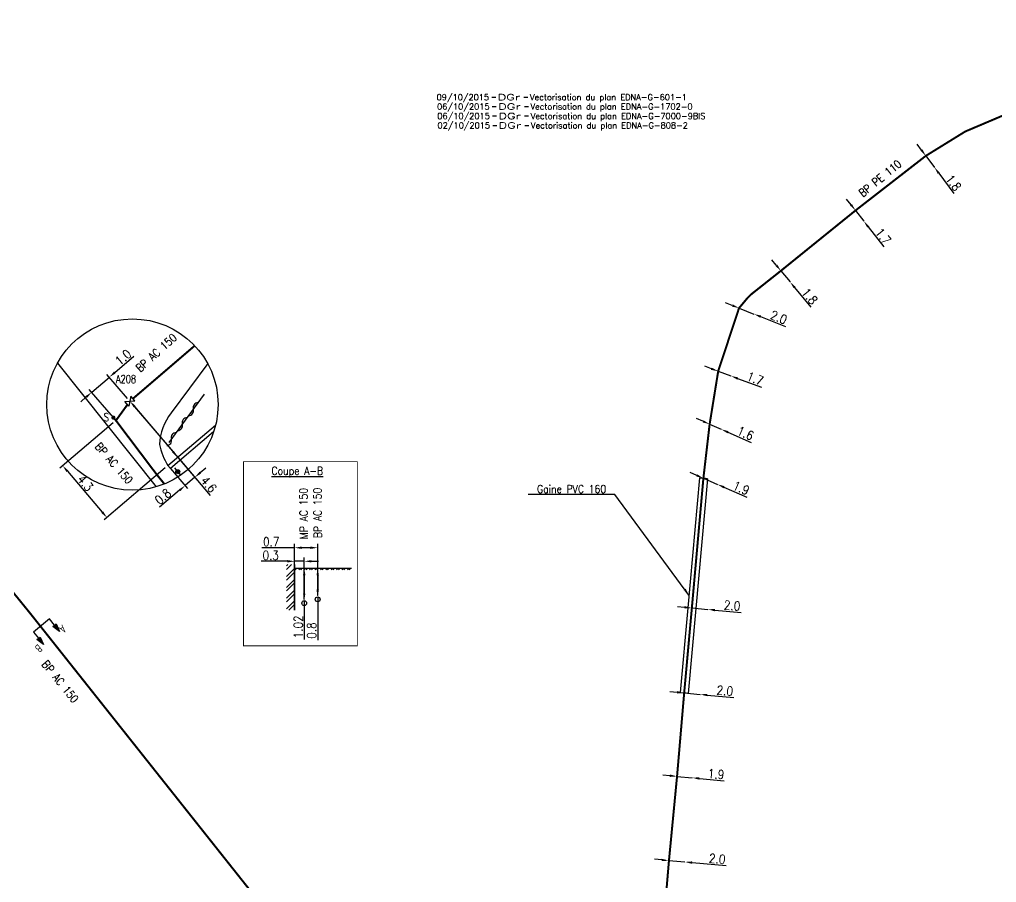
# Model space of a CAD drawing. Header units: millimetres. Extents: x 183997 to 185000, y 127999 to 129007.
# Drawn here: x 184388.7 to 184510.8, y 128668.8 to 128776.6 of the extents above; entities that cross this region are included whole.
import ezdxf
from ezdxf.enums import TextEntityAlignment as Align

# ---------------------------------------------------------------- set-up
doc = ezdxf.new("R2010")
doc.units = ezdxf.units.MM
doc.header["$PDMODE"] = 34
doc.linetypes.add('L_25_AP', pattern=[2000, 1000, 1000])
doc.linetypes.add('L_25_PE', pattern=[2000, 1000, 1000])
doc.layers.get('0').update_dxf_attribs({"linetype": 'CONTINUOUS'})
doc.layers.get('DEFPOINTS').update_dxf_attribs({"linetype": 'CONTINUOUS'})
for name, color, linetype in [('L_150', 1, 'CONTINUOUS'), ('L_400', 7, 'CONTINUOUS'), ('L_900', 7, 'CONTINUOUS')]:
    doc.layers.add(name, color=color, linetype=linetype)
doc.layers.add('L_910', color=7, linetype='CONTINUOUS', plot=False)
doc.styles.add('G_ROMANS', font='ROMANS.SHX', dxfattribs={"width": 0.75})
doc.styles.add('indication', font='isocp.shx', dxfattribs={"width": 0.85})
doc.styles.get("Standard").update_dxf_attribs({"font": 'romans.shx', "width": 0.85})
doc.dimstyles.get("Standard").update_dxf_attribs({"dimtxt": 1.5, "dimasz": 1.2, "dimexe": 0.625, "dimexo": 0.625, "dimgap": 0.25, "dimtad": 1, "dimdec": 1, "dimzin": 0, "dimdsep": 46, "dimtxsty": 'Standard', "dimcen": -0.5, "dimadec": 0, "dimazin": 0, "dimtfac": 1, "dimtdec": 1, "dimtmove": 0, "dimatfit": 3, "dimfxl": 0, "dimtolj": 1, "dimtzin": 0, "dimarcsym": 0})

# ---------------------------------------------------------------- blocks, each defined once
blk = doc.blocks.new('GIS_MODF')
at = {"color": 0, "linetype": 'Continuous', "flags": 128}
for points in [[(-2.26, -0.01), (-1.76, -0.01)], [(1.76, -0.01), (2.26, -0.01)]]:
    blk.add_lwpolyline(points, dxfattribs=at)
at = {"color": 0, "linetype": 'Continuous'}
blk.add_attdef('DATE', text='', height=0.75, dxfattribs=at).set_placement((-2.58, -0.39), align=Align.RIGHT)
at = {"color": 0, "linetype": 'Continuous', "width": 3.590909}
blk.add_attdef('USER', text='', height=0.75, dxfattribs=at).set_placement((-1.52, -0.39), (1.31, -0.39), align=Align.FIT)
at = {"color": 0, "linetype": 'Continuous'}
blk.add_attdef('DESC', (2.53, -0.39), '', height=0.75, dxfattribs=at)
blk = doc.blocks.new('L_300_09')
at = {"color": 0, "linetype": 'Continuous', "flags": 128}
blk.add_lwpolyline([(0.5, -0.38), (-0.5, 0.38), (-0.5, -0.38), (0.5, 0.38), (0.5, -0.38)], dxfattribs=at)
at = {"color": 0, "linetype": 'Continuous', "width": 0.75}
blk.add_attdef('NUM', text='', height=1, dxfattribs=at).set_placement((0, 1.69), align=Align.MIDDLE_CENTER)
at = {"color": 0, "linetype": 'Continuous', "width": 0.75, "flags": 3}
for tag, p in [('DEF_LEG', (0, -5)), ('DEF_COUP', (0, -7.5)), ('DEF_TYPE', (0, -10))]:
    blk.add_attdef(tag, text='', height=1.2, dxfattribs=at).set_placement(p, align=Align.MIDDLE)
blk = doc.blocks.new('t310o')
at = {"color": 0, "linetype": 'Continuous'}
for centre, start, end in [((-0.5, 0.38), 216.8699, 323.1304), ((0.5, -0.37), 36.8699, 143.1303)]:
    blk.add_arc(centre, 0.625, start, end, dxfattribs=at)
blk = doc.blocks.new('L_300_11')
at = {"color": 0, "linetype": 'Continuous', "const_width": 0.248, "flags": 128}
blk.add_lwpolyline([(-0.13, 0, 1), (0.13, 0, 1)], format="xyb", close=True, dxfattribs=at)
at = {"linetype": 'Continuous', "style": 'G_ROMANS', "width": 0.75}
blk.add_attdef('S', text='', height=1, dxfattribs=at).set_placement((0, 1.35), align=Align.MIDDLE_CENTER)
at = {"color": 0, "linetype": 'Continuous', "width": 0.75, "flags": 3}
for tag, p in [('DEF_LEG', (0, -5)), ('DEF_COUP', (0, -7.5)), ('DEF_TYPE', (0, -10))]:
    blk.add_attdef(tag, text='', height=1.2, dxfattribs=at).set_placement(p, align=Align.MIDDLE)
blk = doc.blocks.new('t322o')
at = {"color": 0, "linetype": 'Continuous'}
for radius in [0.25, 0.15]:
    blk.add_circle((0, 0), radius, dxfattribs=at)
blk = doc.blocks.new('*D698')
at = {"layer": 'DEFPOINTS', "color": 0, "linetype": 'Continuous', "transparency": 16777216}
for p in [(184501.96, 128759.57), (184503.03, 128758.12), (184503.03, 128758.12)]:
    blk.add_point(p, dxfattribs=at)
at = {"layer": 'L_150', "color": 0, "linetype": 'Continuous', "lineweight": -2, "transparency": 16777216}
for p, q in [((184501.42, 128760.29), (184500.88, 128761.01)), ((184501.96, 128759.57), (184503.03, 128758.12)), ((184503.57, 128757.4), (184505.46, 128754.85))]:
    blk.add_line(p, q, dxfattribs=at)
at = {"layer": 'L_150', "color": 0, "linetype": 'Continuous', "transparency": 16777216}
for points in [[(184501.54, 128760.38), (184501.3, 128760.2), (184501.96, 128759.57)], [(184503.69, 128757.49), (184503.45, 128757.31), (184503.03, 128758.12)]]:
    blk.add_solid(points, dxfattribs=at)
at = {"layer": 'L_150', "color": 0, "linetype": 'Continuous', "transparency": 16777216, "insert": (184505.4, 128756.2), "char_height": 1.125, "attachment_point": 5, "rotation": 306.6346}
blk.add_mtext('\\A1;1.8', dxfattribs=at)
blk = doc.blocks.new('*D699')
at = {"layer": 'DEFPOINTS', "color": 0, "linetype": 'Continuous', "transparency": 16777216}
for p in [(184478.62, 128740.54), (184480.48, 128739.8), (184480.48, 128739.8)]:
    blk.add_point(p, dxfattribs=at)
at = {"layer": 'L_150', "color": 0, "linetype": 'Continuous', "lineweight": -2, "transparency": 16777216}
for p, q in [((184477.78, 128740.87), (184476.94, 128741.2)), ((184478.62, 128740.54), (184480.48, 128739.8)), ((184481.32, 128739.48), (184484.41, 128738.26))]:
    blk.add_line(p, q, dxfattribs=at)
at = {"layer": 'L_150', "color": 0, "linetype": 'Continuous', "transparency": 16777216}
for points in [[(184477.84, 128741.01), (184477.73, 128740.73), (184478.62, 128740.54)], [(184481.37, 128739.61), (184481.26, 128739.34), (184480.48, 128739.8)]]:
    blk.add_solid(points, dxfattribs=at)
at = {"layer": 'L_150', "color": 0, "linetype": 'Continuous', "transparency": 16777216, "insert": (184483.58, 128739.39), "char_height": 1.125, "attachment_point": 5, "rotation": 338.5103}
blk.add_mtext('\\A1;2.0', dxfattribs=at)
blk = doc.blocks.new('*D700')
at = {"layer": 'DEFPOINTS', "color": 0, "linetype": 'Continuous', "transparency": 16777216}
for p in [(184469.87, 128671.49), (184471.86, 128671.32), (184471.86, 128671.32)]:
    blk.add_point(p, dxfattribs=at)
at = {"layer": 'L_150', "color": 0, "linetype": 'Continuous', "lineweight": -2, "transparency": 16777216}
for p, q in [((184468.97, 128671.57), (184468.07, 128671.65)), ((184469.87, 128671.49), (184471.86, 128671.32)), ((184472.76, 128671.24), (184477.02, 128670.86))]:
    blk.add_line(p, q, dxfattribs=at)
at = {"layer": 'L_150', "color": 0, "linetype": 'Continuous', "transparency": 16777216}
for points in [[(184468.98, 128671.72), (184468.96, 128671.42), (184469.87, 128671.49)], [(184472.77, 128671.39), (184472.74, 128671.09), (184471.86, 128671.32)]]:
    blk.add_solid(points, dxfattribs=at)
at = {"layer": 'L_150', "color": 0, "linetype": 'Continuous', "transparency": 16777216, "insert": (184475.9, 128671.72), "char_height": 1.125, "attachment_point": 5, "rotation": 354.9657}
blk.add_mtext('\\A1;2.0', dxfattribs=at)
blk = doc.blocks.new('*D701')
at = {"layer": 'DEFPOINTS', "color": 0, "linetype": 'Continuous', "transparency": 16777216}
for p in [(184471.77, 128692.44), (184473.76, 128692.26), (184473.76, 128692.26)]:
    blk.add_point(p, dxfattribs=at)
at = {"layer": 'L_400', "color": 0, "linetype": 'Continuous', "lineweight": -2, "transparency": 16777216}
for p, q in [((184470.88, 128692.52), (184469.98, 128692.6)), ((184471.77, 128692.44), (184473.76, 128692.26)), ((184474.66, 128692.18), (184477.97, 128691.88))]:
    blk.add_line(p, q, dxfattribs=at)
at = {"layer": 'L_400', "color": 0, "linetype": 'Continuous', "transparency": 16777216}
for points in [[(184470.89, 128692.67), (184470.86, 128692.37), (184471.77, 128692.44)], [(184474.67, 128692.33), (184474.65, 128692.03), (184473.76, 128692.26)]]:
    blk.add_solid(points, dxfattribs=at)
at = {"layer": 'L_400', "color": 0, "linetype": 'Continuous', "transparency": 16777216, "insert": (184476.86, 128692.73), "char_height": 1.125, "attachment_point": 5, "rotation": 354.8562}
blk.add_mtext('\\A1;2.0', dxfattribs=at)
blk = doc.blocks.new('*D702')
at = {"layer": 'DEFPOINTS', "color": 0, "linetype": 'Continuous', "transparency": 16777216}
for p in [(184474.95, 128726.03), (184476.41, 128725.39), (184476.41, 128725.39)]:
    blk.add_point(p, dxfattribs=at)
at = {"layer": 'L_150', "color": 0, "linetype": 'Continuous', "lineweight": -2, "transparency": 16777216}
for p, q in [((184474.12, 128726.39), (184473.3, 128726.75)), ((184474.95, 128726.03), (184476.41, 128725.39)), ((184477.24, 128725.03), (184480.15, 128723.76))]:
    blk.add_line(p, q, dxfattribs=at)
at = {"layer": 'L_150', "color": 0, "linetype": 'Continuous', "transparency": 16777216}
for points in [[(184474.18, 128726.53), (184474.06, 128726.26), (184474.95, 128726.03)], [(184477.3, 128725.17), (184477.18, 128724.89), (184476.41, 128725.39)]]:
    blk.add_solid(points, dxfattribs=at)
at = {"layer": 'L_150', "color": 0, "linetype": 'Continuous', "transparency": 16777216, "insert": (184479.42, 128724.9), "char_height": 1.125, "attachment_point": 5, "rotation": 336.4023}
blk.add_mtext('\\A1;1.6', dxfattribs=at)
blk = doc.blocks.new('*D755')
at = {"layer": 'DEFPOINTS', "color": 0, "linetype": 'Continuous', "transparency": 16777216}
for p in [(184472.73, 128703.06), (184474.72, 128702.88), (184474.72, 128702.88)]:
    blk.add_point(p, dxfattribs=at)
at = {"layer": 'L_400', "color": 0, "linetype": 'Continuous', "lineweight": -2, "transparency": 16777216}
for p, q in [((184471.83, 128703.14), (184470.94, 128703.22)), ((184472.73, 128703.06), (184474.72, 128702.88)), ((184475.62, 128702.8), (184478.88, 128702.5))]:
    blk.add_line(p, q, dxfattribs=at)
at = {"layer": 'L_400', "color": 0, "linetype": 'Continuous', "transparency": 16777216}
for points in [[(184471.85, 128703.29), (184471.82, 128702.99), (184472.73, 128703.06)], [(184475.63, 128702.95), (184475.6, 128702.65), (184474.72, 128702.88)]]:
    blk.add_solid(points, dxfattribs=at)
at = {"layer": 'L_400', "color": 0, "linetype": 'Continuous', "transparency": 16777216, "insert": (184477.76, 128703.36), "char_height": 1.125, "attachment_point": 5, "rotation": 354.8562}
blk.add_mtext('\\A1;2.0', dxfattribs=at)
blk = doc.blocks.new('*D1039')
at = {"layer": 'DEFPOINTS', "color": 0, "linetype": 'Continuous', "transparency": 16777216}
for p in [(184483.85, 128745.2), (184484.99, 128743.81), (184484.99, 128743.81)]:
    blk.add_point(p, dxfattribs=at)
at = {"layer": 'L_150', "color": 0, "linetype": 'Continuous', "lineweight": -2, "transparency": 16777216}
for p, q in [((184483.27, 128745.9), (184482.7, 128746.59)), ((184483.85, 128745.2), (184484.99, 128743.81)), ((184485.56, 128743.12), (184487.59, 128740.67))]:
    blk.add_line(p, q, dxfattribs=at)
at = {"layer": 'L_150', "color": 0, "linetype": 'Continuous', "transparency": 16777216}
for points in [[(184483.39, 128745.99), (184483.16, 128745.8), (184483.85, 128745.2)], [(184485.68, 128743.21), (184485.45, 128743.02), (184484.99, 128743.81)]]:
    blk.add_solid(points, dxfattribs=at)
at = {"layer": 'L_150', "color": 0, "linetype": 'Continuous', "transparency": 16777216, "insert": (184487.45, 128742.01), "char_height": 1.125, "attachment_point": 5, "rotation": 309.5014}
blk.add_mtext('\\A1;1.8', dxfattribs=at)
blk = doc.blocks.new('*D1040')
at = {"layer": 'DEFPOINTS', "color": 0, "linetype": 'Continuous', "transparency": 16777216}
for p in [(184493.17, 128752.74), (184494.21, 128751.4), (184494.21, 128751.4)]:
    blk.add_point(p, dxfattribs=at)
at = {"layer": 'L_150', "color": 0, "linetype": 'Continuous', "lineweight": -2, "transparency": 16777216}
for p, q in [((184492.61, 128753.45), (184492.06, 128754.16)), ((184493.17, 128752.74), (184494.21, 128751.4)), ((184494.76, 128750.69), (184496.71, 128748.18))]:
    blk.add_line(p, q, dxfattribs=at)
at = {"layer": 'L_150', "color": 0, "linetype": 'Continuous', "transparency": 16777216}
for points in [[(184492.73, 128753.54), (184492.5, 128753.36), (184493.17, 128752.74)], [(184494.88, 128750.78), (184494.64, 128750.6), (184494.21, 128751.4)]]:
    blk.add_solid(points, dxfattribs=at)
at = {"layer": 'L_150', "color": 0, "linetype": 'Continuous', "transparency": 16777216, "insert": (184496.62, 128749.52), "char_height": 1.125, "attachment_point": 5, "rotation": 307.861}
blk.add_mtext('\\A1;1.7', dxfattribs=at)
blk = doc.blocks.new('*D1041')
at = {"layer": 'DEFPOINTS', "color": 0, "linetype": 'Continuous', "transparency": 16777216}
for p in [(184476.02, 128732.65), (184477.61, 128732.06), (184477.61, 128732.06)]:
    blk.add_point(p, dxfattribs=at)
at = {"layer": 'L_150', "color": 0, "linetype": 'Continuous', "lineweight": -2, "transparency": 16777216}
for p, q in [((184475.17, 128732.96), (184474.33, 128733.27)), ((184476.02, 128732.65), (184477.61, 128732.06)), ((184478.45, 128731.74), (184481.44, 128730.64))]:
    blk.add_line(p, q, dxfattribs=at)
at = {"layer": 'L_150', "color": 0, "linetype": 'Continuous', "transparency": 16777216}
for points in [[(184475.22, 128733.1), (184475.12, 128732.82), (184476.02, 128732.65)], [(184478.51, 128731.88), (184478.4, 128731.6), (184477.61, 128732.06)]]:
    blk.add_solid(points, dxfattribs=at)
at = {"layer": 'L_150', "color": 0, "linetype": 'Continuous', "transparency": 16777216, "insert": (184480.64, 128731.73), "char_height": 1.125, "attachment_point": 5, "rotation": 339.6882}
blk.add_mtext('\\A1;1.7', dxfattribs=at)
blk = doc.blocks.new('*D1042')
at = {"layer": 'DEFPOINTS', "color": 0, "linetype": 'Continuous', "transparency": 16777216}
for p in [(184470.88, 128682.02), (184472.77, 128681.84), (184472.77, 128681.84)]:
    blk.add_point(p, dxfattribs=at)
at = {"layer": 'L_150', "color": 0, "linetype": 'Continuous', "lineweight": -2, "transparency": 16777216}
for p, q in [((184469.98, 128682.1), (184469.09, 128682.18)), ((184470.88, 128682.02), (184472.77, 128681.84)), ((184473.67, 128681.76), (184476.78, 128681.46))]:
    blk.add_line(p, q, dxfattribs=at)
at = {"layer": 'L_150', "color": 0, "linetype": 'Continuous', "transparency": 16777216}
for points in [[(184470, 128682.25), (184469.97, 128681.95), (184470.88, 128682.02)], [(184473.68, 128681.91), (184473.65, 128681.61), (184472.77, 128681.84)]]:
    blk.add_solid(points, dxfattribs=at)
at = {"layer": 'L_150', "color": 0, "linetype": 'Continuous', "transparency": 16777216, "insert": (184475.76, 128682.31), "char_height": 1.125, "attachment_point": 5, "rotation": 354.6576}
blk.add_mtext('\\A1;1.9', dxfattribs=at)
blk = doc.blocks.new('*D1124')
at = {"layer": 'DEFPOINTS', "color": 0, "linetype": 'Continuous', "transparency": 16777216}
for p in [(184474.17, 128719.27), (184475.92, 128718.51), (184475.92, 128718.51)]:
    blk.add_point(p, dxfattribs=at)
at = {"layer": 'L_400', "color": 0, "linetype": 'Continuous', "lineweight": -2, "transparency": 16777216}
for p, q in [((184473.35, 128719.63), (184472.52, 128719.98)), ((184474.17, 128719.27), (184475.92, 128718.51)), ((184476.74, 128718.16), (184479.59, 128716.93))]:
    blk.add_line(p, q, dxfattribs=at)
at = {"layer": 'L_400', "color": 0, "linetype": 'Continuous', "transparency": 16777216}
for points in [[(184473.41, 128719.76), (184473.29, 128719.49), (184474.17, 128719.27)], [(184476.8, 128718.29), (184476.68, 128718.02), (184475.92, 128718.51)]]:
    blk.add_solid(points, dxfattribs=at)
at = {"layer": 'L_400', "color": 0, "linetype": 'Continuous', "transparency": 16777216, "insert": (184478.88, 128718.05), "char_height": 1.125, "attachment_point": 5, "rotation": 336.5897}
blk.add_mtext('\\A1;1.9', dxfattribs=at)
blk = doc.blocks.new('*D650')
at = {"layer": 'DEFPOINTS', "color": 0, "linetype": 'Continuous', "transparency": 16777216}
for p in [(184402.54, 128728.9), (184408.51, 128721.9), (184408.51, 128721.9)]:
    blk.add_point(p, dxfattribs=at)
at = {"layer": 'L_900', "color": 0, "linetype": 'Continuous', "lineweight": -2, "transparency": 16777216}
for p, q in [((184403.13, 128728.22), (184407.92, 128722.59)), ((184408.51, 128721.9), (184412.58, 128717.12))]:
    blk.add_line(p, q, dxfattribs=at)
at = {"layer": 'L_900', "color": 0, "linetype": 'Continuous', "transparency": 16777216}
for points in [[(184403.24, 128728.32), (184403.01, 128728.12), (184402.54, 128728.9)], [(184408.04, 128722.68), (184407.81, 128722.49), (184408.51, 128721.9)]]:
    blk.add_solid(points, dxfattribs=at)
at = {"layer": 'L_900', "color": 0, "linetype": 'Continuous', "transparency": 16777216, "insert": (184412.38, 128718.51), "char_height": 1.125, "attachment_point": 5, "rotation": 310.4147}
blk.add_mtext('\\A1;4.6', dxfattribs=at)
blk = doc.blocks.new('*D651')
at = {"layer": 'DEFPOINTS', "color": 0, "linetype": 'Continuous', "transparency": 16777216}
for p in [(184400.79, 128726.49), (184407.29, 128720.86), (184399.66, 128714.36)]:
    blk.add_point(p, dxfattribs=at)
at = {"layer": 'L_900', "color": 0, "linetype": 'Continuous', "lineweight": -2, "transparency": 16777216}
for p, q in [((184400.43, 128726.19), (184393.79, 128720.53)), ((184394.73, 128720.15), (184399.07, 128715.05)), ((184406.93, 128720.56), (184399.3, 128714.06))]:
    blk.add_line(p, q, dxfattribs=at)
at = {"layer": 'L_900', "color": 0, "linetype": 'Continuous', "transparency": 16777216}
for points in [[(184394.84, 128720.25), (184394.61, 128720.05), (184394.15, 128720.83)], [(184399.19, 128715.15), (184398.96, 128714.95), (184399.66, 128714.36)]]:
    blk.add_solid(points, dxfattribs=at)
at = {"layer": 'L_900', "color": 0, "linetype": 'Continuous', "transparency": 16777216, "insert": (184396.97, 128718.68), "char_height": 1.125, "attachment_point": 5, "rotation": 310.4147}
blk.add_mtext('\\A1;4.3', dxfattribs=at)
blk = doc.blocks.new('*D653')
at = {"layer": 'DEFPOINTS', "color": 0, "linetype": 'Continuous', "transparency": 16777216}
for p in [(184399.97, 128731.91), (184402.54, 128728.9), (184400.79, 128726.49)]:
    blk.add_point(p, dxfattribs=at)
at = {"layer": 'L_900', "color": 0, "linetype": 'Continuous', "lineweight": -2, "transparency": 16777216}
for p, q in [((184400.65, 128732.49), (184403.03, 128734.54)), ((184397.76, 128730.02), (184399.97, 128731.91)), ((184402.24, 128729.26), (184399.66, 128732.26)), ((184397.08, 128729.43), (184396.4, 128728.84)), ((184400.48, 128726.85), (184397.46, 128730.37))]:
    blk.add_line(p, q, dxfattribs=at)
at = {"layer": 'L_900', "color": 0, "linetype": 'Continuous', "transparency": 16777216}
for points in [[(184400.55, 128732.61), (184400.75, 128732.38), (184399.97, 128731.91)], [(184396.98, 128729.54), (184397.18, 128729.32), (184397.76, 128730.02)]]:
    blk.add_solid(points, dxfattribs=at)
at = {"layer": 'L_900', "color": 0, "linetype": 'Continuous', "transparency": 16777216, "insert": (184401.69, 128734.38), "char_height": 1.125, "attachment_point": 5, "rotation": 40.6421}
blk.add_mtext('\\A1;1.0', dxfattribs=at)
blk = doc.blocks.new('*D654')
at = {"layer": 'DEFPOINTS', "color": 0, "linetype": 'Continuous', "transparency": 16777216}
for p in [(184402.54, 128728.9), (184407.29, 128720.86), (184409.43, 128718.35)]:
    blk.add_point(p, dxfattribs=at)
at = {"layer": 'L_900', "color": 0, "linetype": 'Continuous', "lineweight": -2, "transparency": 16777216}
for p, q in [((184402.85, 128728.55), (184410.95, 128719.03)), ((184407.59, 128720.51), (184409.73, 128718)), ((184411.33, 128719.98), (184412.01, 128720.56)), ((184410.64, 128719.39), (184409.43, 128718.35)), ((184408.74, 128717.77), (184406.24, 128715.65))]:
    blk.add_line(p, q, dxfattribs=at)
at = {"layer": 'L_900', "color": 0, "linetype": 'Continuous', "transparency": 16777216}
for points in [[(184411.23, 128720.09), (184411.43, 128719.86), (184410.64, 128719.39)], [(184408.64, 128717.88), (184408.84, 128717.66), (184409.43, 128718.35)]]:
    blk.add_solid(points, dxfattribs=at)
at = {"layer": 'L_900', "color": 0, "linetype": 'Continuous', "transparency": 16777216, "insert": (184406.66, 128716.99), "char_height": 1.125, "attachment_point": 5, "rotation": 40.4147}
blk.add_mtext('\\A1;0.8', dxfattribs=at)
blk = doc.blocks.new('*D655')
at = {"layer": 'DEFPOINTS', "color": 0, "linetype": 'Continuous', "transparency": 16777216}
for p in [(184423.11, 128708.9), (184423.11, 128708.04), (184424.31, 128703.66)]:
    blk.add_point(p, dxfattribs=at)
at = {"layer": 'L_900', "color": 0, "linetype": 'Continuous', "lineweight": -2, "transparency": 16777216}
for p, q in [((184422.21, 128708.9), (184418.93, 128708.9)), ((184423.11, 128708.51), (184423.11, 128709.37)), ((184424.31, 128708.9), (184423.11, 128708.9)), ((184424.31, 128704.13), (184424.31, 128709.37)), ((184425.21, 128708.9), (184426.11, 128708.9))]:
    blk.add_line(p, q, dxfattribs=at)
at = {"layer": 'L_900', "color": 0, "linetype": 'Continuous', "transparency": 16777216}
for points in [[(184422.21, 128709.05), (184422.21, 128708.75), (184423.11, 128708.9)], [(184425.21, 128709.05), (184425.21, 128708.75), (184424.31, 128708.9)]]:
    blk.add_solid(points, dxfattribs=at)
at = {"layer": 'L_900', "color": 0, "linetype": 'Continuous', "transparency": 16777216, "insert": (184420.12, 128709.65), "char_height": 1.125, "attachment_point": 5}
blk.add_mtext('\\A1;0.3', dxfattribs=at)
blk = doc.blocks.new('*D656')
at = {"layer": 'DEFPOINTS', "color": 0, "linetype": 'Continuous', "transparency": 16777216}
for p in [(184424.31, 128708.04), (184424.31, 128708.04), (184424.31, 128703.96)]:
    blk.add_point(p, dxfattribs=at)
at = {"layer": 'L_900', "color": 0, "linetype": 'Continuous', "lineweight": -2, "transparency": 16777216}
for p, q in [((184424.31, 128707.14), (184424.31, 128704.86)), ((184424.31, 128703.96), (184424.31, 128699.12))]:
    blk.add_line(p, q, dxfattribs=at)
at = {"layer": 'L_900', "color": 0, "linetype": 'Continuous', "transparency": 16777216}
for points in [[(184424.16, 128707.14), (184424.46, 128707.14), (184424.31, 128708.04)], [(184424.16, 128704.86), (184424.46, 128704.86), (184424.31, 128703.96)]]:
    blk.add_solid(points, dxfattribs=at)
at = {"layer": 'L_900', "color": 0, "linetype": 'Continuous', "transparency": 16777216, "insert": (184423.56, 128700.7), "char_height": 1.125, "attachment_point": 5, "rotation": 90}
blk.add_mtext('\\A1;1.02', dxfattribs=at)
blk = doc.blocks.new('*D657')
at = {"layer": 'DEFPOINTS', "color": 0, "linetype": 'Continuous', "transparency": 16777216}
for p in [(184423.11, 128710.59), (184423.11, 128708.04), (184425.99, 128704.14)]:
    blk.add_point(p, dxfattribs=at)
at = {"layer": 'L_900', "color": 0, "linetype": 'Continuous', "lineweight": -2, "transparency": 16777216}
for p, q in [((184423.11, 128710.59), (184419, 128710.59)), ((184423.11, 128708.51), (184423.11, 128711.06)), ((184425.09, 128710.59), (184424.01, 128710.59)), ((184425.99, 128704.61), (184425.99, 128711.06))]:
    blk.add_line(p, q, dxfattribs=at)
at = {"layer": 'L_900', "color": 0, "linetype": 'Continuous', "transparency": 16777216}
for points in [[(184424.01, 128710.74), (184424.01, 128710.44), (184423.11, 128710.59)], [(184425.09, 128710.74), (184425.09, 128710.44), (184425.99, 128710.59)]]:
    blk.add_solid(points, dxfattribs=at)
at = {"layer": 'L_900', "color": 0, "linetype": 'Continuous', "transparency": 16777216, "insert": (184420.19, 128711.34), "char_height": 1.125, "attachment_point": 5}
blk.add_mtext('\\A1;0.7', dxfattribs=at)
blk = doc.blocks.new('*D261')
at = {"layer": 'DEFPOINTS', "color": 0, "linetype": 'Continuous', "transparency": 16777216}
for p in [(184425.99, 128708.04), (184425.99, 128708.04), (184425.99, 128704.44)]:
    blk.add_point(p, dxfattribs=at)
at = {"layer": 'L_900', "color": 0, "linetype": 'Continuous', "lineweight": -2, "transparency": 16777216}
for p, q in [((184425.99, 128707.14), (184425.99, 128705.34)), ((184425.99, 128704.44), (184425.99, 128699.05))]:
    blk.add_line(p, q, dxfattribs=at)
at = {"layer": 'L_900', "color": 0, "linetype": 'Continuous', "transparency": 16777216}
for points in [[(184425.84, 128707.14), (184426.14, 128707.14), (184425.99, 128708.04)], [(184425.84, 128705.34), (184426.14, 128705.34), (184425.99, 128704.44)]]:
    blk.add_solid(points, dxfattribs=at)
at = {"layer": 'L_900', "color": 0, "linetype": 'Continuous', "transparency": 16777216, "insert": (184425.24, 128700.24), "char_height": 1.125, "attachment_point": 5, "rotation": 90}
blk.add_mtext('\\A1;0.8', dxfattribs=at)

msp = doc.modelspace()

# ---------------------------------------------------------------- hatches: boundary and pattern name
at = {"layer": 'L_900'}
h = msp.add_hatch(dxfattribs=at)
h.set_pattern_fill('ANSI32', color=256, scale=0.1)
h.set_pattern_definition([(45, (10.1943, -2.2021), (-0.673519209, 0.673519209), []), (45, (10.6433, -2.2021), (-0.673519209, 0.673519209), [])])
h.paths.add_polyline_path([(184423.11, 128708.49), (184422.11, 128708.49), (184422.11, 128702.77), (184423.11, 128702.77)])
h = msp.add_hatch(dxfattribs=at)
h.set_pattern_fill('ANSI32', color=256, scale=0.05)
h.set_pattern_definition([(45, (10.1943, -2.2021), (-0.3367596045, 0.3367596045), []), (45, (10.4188, -2.2021), (-0.3367596045, 0.3367596045), [])])
h.paths.add_polyline_path([(184430.2, 128708.04), (184423.11, 128708.04), (184423.11, 128707.84), (184430.2, 128707.84)])
h = msp.add_hatch(dxfattribs=at)
h.set_pattern_fill('ANSI32', color=256)
h.set_pattern_definition([(45, (10.194, -2.202), (-6.7351921, 6.7351921), []), (45, (14.684, -2.202), (-6.7351921, 6.7351921), [])])
h.paths.add_polyline_path([(184424.61, 128703.66, 1), (184424.01, 128703.66, 1)])
h.paths.add_polyline_path([(184426.29, 128704.14, 1), (184425.69, 128704.14, 1)])
at = {"layer": 'L_900', "ltscale": 0.5}
h = msp.add_hatch(color=256, dxfattribs=at)
h.dxf.hatch_style = 1
h.paths.add_polyline_path([(184393.31, 128701.07), (184392.92, 128700.76), (184393.75, 128700.14)])
h = msp.add_hatch(color=256, dxfattribs=at)
h.dxf.hatch_style = 1
h.paths.add_polyline_path([(184391.31, 128699.43), (184390.93, 128699.12), (184391.75, 128698.5)])

# ---------------------------------------------------------------- linework, layer by layer
at = {"layer": 'L_150', "linetype": 'L_25_PE', "ltscale": 0.5, "const_width": 0.25, "flags": 128}
msp.add_lwpolyline([(184488.67, 128561.73), (184489.18, 128561.79), (184490.16, 128562.3), (184493.4, 128564.44), (184498.69, 128567.9), (184523.04, 128583.98), (184529.34, 128587.92), (184547.54, 128600.09), (184594.07, 128631.22), (184637.6, 128659.87), (184646.93, 128666.66), (184653.12, 128670.87), (184658.81, 128674.96), (184668.76, 128681.49), (184668.9, 128681.77), (184668.58, 128685.8), (184668.44, 128686.03), (184666.65, 128687.23), (184659.5, 128692), (184647.35, 128700.66), (184641.05, 128704.65), (184632.63, 128710.24), (184618.72, 128719.12), (184615.81, 128721.27), (184609.87, 128725.14), (184605.26, 128728.13), (184605.07, 128728.86), (184602.77, 128730.38), (184581.49, 128744.19), (184576.55, 128747.49), (184570.37, 128752.3), (184565.2, 128757.33), (184560.81, 128762.2), (184556.72, 128768.75), (184555.36, 128770.26), (184554.84, 128770.34), (184552.19, 128773.45), (184551.52, 128773.97), (184546.13, 128776.45), (184545.55, 128776.48), (184540.53, 128774.66), (184538.65, 128773.97), (184533.8, 128773.75), (184531.44, 128772.76), (184522.91, 128769.19), (184516.61, 128766.74), (184506.88, 128762.61), (184501.96, 128759.57), (184493.17, 128752.74), (184483.85, 128745.2), (184480.18, 128742.29), (184479.72, 128741.85), (184478.62, 128740.54), (184476.02, 128732.65), (184474.95, 128726.03), (184474.17, 128719.27), (184474.17, 128719.27), (184472.73, 128703.06), (184471.77, 128692.44), (184470.88, 128682.02), (184469.87, 128671.49), (184469.42, 128666.2), (184467.57, 128660.83), (184463.14, 128648.27), (184459.17, 128636.74), (184459.17, 128636.74), (184457.66, 128632.45), (184458.36, 128631.28), (184457.75, 128629.53), (184456.89, 128627.09), (184461.32, 128624.57), (184465.35, 128627.23), (184465.72, 128627.47), (184468.23, 128629.12), (184468.23, 128629.12), (184473.38, 128632.67), (184479.16, 128636.51), (184484.55, 128640.38), (184490.06, 128644.1), (184495.64, 128647.26), (184500.32, 128650.43), (184504.86, 128653.54), (184509.52, 128656.65), (184514.1, 128659.73), (184519.68, 128663.44), (184539.85, 128677), (184552.21, 128685.25), (184556.92, 128688.4), (184562.45, 128692.07), (184569.56, 128696.87), (184575.65, 128700.97), (184582.65, 128705.39), (184588.53, 128709.24), (184594.3, 128713.19), (184598.8, 128715.98), (184604.77, 128719.96, 0.02391), (184607.38, 128722.2), (184609.87, 128725.14)], format="xyb", dxfattribs=at)
at = {"layer": 'L_150', "linetype": 'L_25_AP', "ltscale": 0.5, "const_width": 0.25, "flags": 128}
msp.add_lwpolyline([(184358.07, 128743.73), (184357.49, 128742.94), (184360.05, 128739.55), (184384.57, 128709.17), (184390.01, 128702.48), (184428.65, 128653.78), (184433.38, 128647.81), (184442.69, 128636.05), (184442.69, 128636.05), (184455.38, 128631.65)], dxfattribs=at)
at = {"layer": 'L_400', "color": 7, "linetype": 'CONTINUOUS'}
for p, q in [((184473.68, 128719.31), (184472.23, 128703.1)), ((184474.67, 128719.22), (184473.23, 128703.01)), ((184473.68, 128719.31), (184474.17, 128719.27)), ((184474.67, 128719.22), (184474.17, 128719.27)), ((184472.23, 128703.1), (184471.27, 128692.48)), ((184473.23, 128703.01), (184472.27, 128692.39)), ((184471.27, 128692.48), (184471.77, 128692.44)), ((184472.27, 128692.39), (184471.77, 128692.44))]:
    msp.add_line(p, q, dxfattribs=at)
at = {"layer": 'L_900', "color": 1, "linetype": 'Continuous', "const_width": 0.25, "flags": 128}
for points in [[(184402.92, 128729.23), (184410.63, 128735.84)], [(184406.84, 128718.56), (184405.9, 128719.72), (184400.79, 128726.49), (184402.24, 128728.49)], [(184400.79, 128726.49), (184400.48, 128726.85)]]:
    msp.add_lwpolyline(points, dxfattribs=at)
at = {"layer": 'L_900', "color": 252, "flags": 128}
for points in [[(184393.48, 128733.65), (184405.82, 128718.21)], [(184411.81, 128729.78), (184407.39, 128723.73)], [(184408.12, 128720.59), (184408.87, 128719.65)]]:
    msp.add_lwpolyline(points, dxfattribs=at)
msp.add_lwpolyline([(184412.26, 128733.6), (184407.67, 128727.44, 0.1484), (184406.24, 128723.51, 0.1008), (184407.29, 128720.86)], format="xyb", dxfattribs=at)
at = {"layer": 'L_900', "color": 252}
msp.add_lwpolyline([(184412.99, 128725.06), (184407.61, 128720.48), (184407.29, 128720.86), (184413.24, 128725.93)], dxfattribs=at)
at = {"layer": 'L_900', "const_width": 0.1}
msp.add_lwpolyline([(184416.72, 128721.36), (184430.95, 128721.36), (184430.95, 128698.33), (184416.72, 128698.33)], close=True, dxfattribs=at)
at = {"layer": 'L_900', "flags": 128}
for points in [[(184423.11, 128708.49), (184423.11, 128702.77)], [(184423.11, 128702.77), (184423.11, 128708.49)], [(184423.11, 128708.04), (184430.2, 128708.04)]]:
    msp.add_lwpolyline(points, dxfattribs=at)
at = {"layer": 'L_900', "ltscale": 0.5, "flags": 128}
msp.add_lwpolyline([(184393.11, 128700.92), (184392.48, 128701.69), (184390.48, 128700.05), (184391.12, 128699.28)], dxfattribs=at)
for points in [[(184392.92, 128700.76), (184393.31, 128701.07), (184393.75, 128700.14)], [(184390.93, 128699.12), (184391.31, 128699.43), (184391.75, 128698.5)]]:
    msp.add_lwpolyline(points, close=True, dxfattribs=at)
at = {"layer": 'L_900'}
for centre, radius in [((184402.85, 128728.49), 10.7), ((184424.31, 128703.66), 0.3), ((184425.99, 128704.14), 0.3)]:
    msp.add_circle(centre, radius, dxfattribs=at)

# ---------------------------------------------------------------- block references
ref = msp.add_blockref('L_300_09', (184402.54, 128728.9), dxfattribs=dict(at, rotation=220.6420993181182))
ref.add_attrib('NUM', 'A208', dxfattribs={"layer": '0', "color": 0, "linetype": 'Continuous', "height": 1, "width": 0.75}).set_placement((184402.05, 128731.67), align=Align.MIDDLE_CENTER)
at = {"layer": 'L_900', "color": 252}
for name, p, rotation in [('t310o', (184410.45, 128727.91), 233.8660170580364), ('t310o', (184409.08, 128726.05), 233.8660170580364), ('t310o', (184407.72, 128724.18), 233.8660170580364), ('t322o', (184408.52, 128720.09), 308.5584217571317)]:
    msp.add_blockref(name, p, dxfattribs=dict(at, rotation=rotation))
at = {"layer": 'L_900'}
ref = msp.add_blockref('L_300_11', (184400.48, 128726.85), dxfattribs=dict(at, rotation=255.972706252648))
ref.add_attrib('S', 'S', dxfattribs={"layer": '0', "linetype": 'Continuous', "height": 1, "style": 'G_ROMANS', "width": 0.75}).set_placement((184399.6, 128726.91), align=Align.MIDDLE_CENTER)
at = {"layer": 'L_910'}
ref = msp.add_blockref('GIS_MODF', (184449.99, 128766.9), dxfattribs=at)
ref.add_attrib('DATE', '09/10/2015', dxfattribs={"layer": '0', "color": 0, "linetype": 'Continuous', "height": 0.75}).set_placement((184447.4, 128766.52), align=Align.RIGHT)
ref.add_attrib('USER', 'DGr', dxfattribs={"layer": '0', "color": 0, "linetype": 'Continuous', "height": 0.75, "width": 1.462963}).set_placement((184448.47, 128766.52), (184451.29, 128766.52), align=Align.FIT)
ref.add_attrib('DESC', 'Vectorisation du plan EDNA-G-601-1', (184452.51, 128766.52), dxfattribs={"layer": '0', "color": 0, "linetype": 'Continuous', "height": 0.75})
ref = msp.add_blockref('GIS_MODF', (184450.05, 128765.73), dxfattribs=at)
ref.add_attrib('DATE', '06/10/2015', dxfattribs={"layer": '0', "color": 0, "linetype": 'Continuous', "height": 0.75}).set_placement((184447.46, 128765.35), align=Align.RIGHT)
ref.add_attrib('USER', 'DGr', dxfattribs={"layer": '0', "color": 0, "linetype": 'Continuous', "height": 0.75, "width": 1.462963}).set_placement((184448.53, 128765.35), (184451.35, 128765.35), align=Align.FIT)
ref.add_attrib('DESC', 'Vectorisation du plan EDNA-G-1702-0', (184452.57, 128765.35), dxfattribs={"layer": '0', "color": 0, "linetype": 'Continuous', "height": 0.75})
ref = msp.add_blockref('GIS_MODF', (184450.08, 128764.56), dxfattribs=at)
ref.add_attrib('DATE', '06/10/2015', dxfattribs={"layer": '0', "color": 0, "linetype": 'Continuous', "height": 0.75}).set_placement((184447.49, 128764.17), align=Align.RIGHT)
ref.add_attrib('USER', 'DGr', dxfattribs={"layer": '0', "color": 0, "linetype": 'Continuous', "height": 0.75, "width": 1.462963}).set_placement((184448.56, 128764.17), (184451.38, 128764.17), align=Align.FIT)
ref.add_attrib('DESC', 'Vectorisation du plan EDNA-G-7000-9BIS', (184452.6, 128764.17), dxfattribs={"layer": '0', "color": 0, "linetype": 'Continuous', "height": 0.75})
ref = msp.add_blockref('GIS_MODF', (184450.11, 128763.39), dxfattribs=at)
ref.add_attrib('DATE', '02/10/2015', dxfattribs={"layer": '0', "color": 0, "linetype": 'Continuous', "height": 0.75}).set_placement((184447.52, 128763), align=Align.RIGHT)
ref.add_attrib('USER', 'DGr', dxfattribs={"layer": '0', "color": 0, "linetype": 'Continuous', "height": 0.75, "width": 1.462963}).set_placement((184448.59, 128763), (184451.41, 128763), align=Align.FIT)
ref.add_attrib('DESC', 'Vectorisation du plan EDNA-G-808-2', (184452.63, 128763), dxfattribs={"layer": '0', "color": 0, "linetype": 'Continuous', "height": 0.75})

# ---------------------------------------------------------------- texts
at = {"layer": 'L_150', "linetype": 'Continuous', "width": 0.85}
for s, rotation, p in [('BP PE 110', 39.118, (184496.24, 128756.75)), ('BP AC 150', 308.9099, (184393.83, 128693.87))]:
    msp.add_text(s, height=1, rotation=rotation, dxfattribs=at).set_placement(p, align=Align.MIDDLE)
at = {"layer": 'L_400', "insert": (184462.03, 128717.43), "char_height": 1, "attachment_point": 9}
msp.add_mtext('Gaine PVC 160', dxfattribs=at)
at = {"layer": 'L_900', "color": 1, "linetype": 'Continuous', "width": 0.85}
for rotation, p in [(42.1917, (184405.82, 128734.96)), (311.199, (184400.54, 128721.16))]:
    msp.add_text('BP AC 150', height=1, rotation=rotation, dxfattribs=at).set_placement(p, align=Align.MIDDLE)
at = {"layer": 'L_900', "linetype": 'Continuous', "width": 0.85}
for s, p in [('MP AC 150', (184424.24, 128714.86)), ('BP AC 150', (184425.98, 128714.94))]:
    msp.add_text(s, height=1, rotation=90.4629, dxfattribs=at).set_placement(p, align=Align.MIDDLE)
at = {"layer": 'L_900', "ltscale": 0.5, "insert": (184420.22, 128720.71), "char_height": 1, "attachment_point": 1}
msp.add_mtext_dynamic_manual_height_columns('{\\LCoupe A-B}', width=8.2754, gutter_width=5, heights=[0], dxfattribs=at)
at = {"layer": 'L_900', "char_height": 1, "width": 1.6265, "attachment_point": 1, "rotation": 219.41, "style": 'indication'}
for s, insert in [('A', (184394.73, 128700.25)), ('B', (184391.7, 128697.82))]:
    msp.add_mtext(s, dxfattribs=dict(at, insert=insert))

# ---------------------------------------------------------------- dimensions: what is measured, and where the dimension line sits
at = {"layer": 'L_150', "linetype": 'Continuous'}
for base, p1, p2, angle, picture, middle in [((184503.03, 128758.12), (184501.96, 128759.57), (184503.03, 128758.12), 306.6346, '*D698', (184504.8, 128755.75)), ((184494.21, 128751.4), (184493.17, 128752.74), (184494.21, 128751.4), 307.861, '*D1040', (184496.02, 128749.06)), ((184484.99, 128743.81), (184483.85, 128745.2), (184484.99, 128743.81), 309.5014, '*D1039', (184486.87, 128741.53)), ((184480.48, 128739.8), (184478.62, 128740.54), (184480.48, 128739.8), 338.5103, '*D699', (184483.31, 128738.69)), ((184477.61, 128732.06), (184476.02, 128732.65), (184477.61, 128732.06), 339.6882, '*D1041', (184480.38, 128731.03)), ((184476.41, 128725.39), (184474.95, 128726.03), (184476.41, 128725.39), 336.4023, '*D702', (184479.12, 128724.21)), ((184472.77, 128681.84), (184470.88, 128682.02), (184472.77, 128681.84), 354.6576, '*D1042', (184475.69, 128681.57)), ((184471.86, 128671.32), (184469.87, 128671.49), (184471.86, 128671.32), 354.9657, '*D700', (184475.83, 128670.97))]:
    dim = msp.add_linear_dim(base=base, p1=p1, p2=p2, angle=angle, dimstyle='Standard', override={"dimscale": 0.75}, dxfattribs=at)
    dim.commit()
    dim.dimension.update_dxf_attribs({"geometry": picture, "text_midpoint": middle, "dimtype": 161})
at = {"layer": 'L_400', "linetype": 'Continuous'}
for base, p1, p2, angle, override, picture, middle, dimtype in [((184475.92, 128718.51), (184474.17, 128719.27), (184475.92, 128718.51), 156.5897, {"dimscale": 0.75, "dimlfac": 1, "dimlunit": 2, "dimatfit": 0}, '*D1124', (184478.58, 128717.36), 160), ((184474.72, 128702.88), (184472.73, 128703.06), (184474.72, 128702.88), 174.8562, {"dimscale": 0.75, "dimlfac": 1, "dimlunit": 2, "dimatfit": 0}, '*D755', (184477.7, 128702.61), 160), ((184473.76, 128692.26), (184471.77, 128692.44), (184473.76, 128692.26), 354.8562, {"dimscale": 0.75}, '*D701', (184476.79, 128691.99), 161)]:
    dim = msp.add_linear_dim(base=base, p1=p1, p2=p2, angle=angle, dimstyle='Standard', override=override, dxfattribs=at)
    dim.commit()
    dim.dimension.update_dxf_attribs({"geometry": picture, "text_midpoint": middle, "dimtype": dimtype})
at = {"layer": 'L_900', "linetype": 'Continuous'}
for base, p1, p2, angle, text, override, picture, middle in [((184399.97, 128731.91), (184400.79, 128726.49), (184402.54, 128728.9), 220.6421, '1.0', {"dimscale": 0.75, "dimatfit": 0}, '*D653', (184402.18, 128733.81)), ((184408.51, 128721.9), (184402.54, 128728.9), (184408.51, 128721.9), 130.4147, '4.6', {"dimscale": 0.75}, '*D650', (184411.81, 128718.02)), ((184409.43, 128718.35), (184402.54, 128728.9), (184407.29, 128720.86), 40.4147, '0.8', {"dimscale": 0.75, "dimatfit": 0}, '*D654', (184407.15, 128716.42)), ((184424.31, 128708.04), (184424.31, 128703.96), (184424.31, 128708.04), 270, '1.02', {"dimscale": 0.75, "dimexo": 0.625}, '*D656', (184424.31, 128700.7)), ((184425.99, 128708.04), (184425.99, 128704.44), (184425.99, 128708.04), 270, '0.8', {"dimscale": 0.75}, '*D261', (184425.99, 128700.24))]:
    dim = msp.add_linear_dim(base=base, p1=p1, p2=p2, angle=angle, text=text, dimstyle='Standard', override=override, dxfattribs=at)
    dim.commit()
    dim.dimension.update_dxf_attribs({"geometry": picture, "text_midpoint": middle, "dimtype": 160})
at = {"layer": 'L_900', "color": 1, "linetype": 'Continuous'}
dim = msp.add_linear_dim(base=(184399.66, 128714.36), p1=(184400.79, 128726.49), p2=(184407.29, 128720.86), angle=130.4147, text='4.3', dimstyle='Standard', override={"dimscale": 0.75, "dimatfit": 0}, dxfattribs=at)
dim.commit()
dim.dimension.update_dxf_attribs({"geometry": '*D651', "text_midpoint": (184396.4, 128718.19), "dimtype": 160})
at = {"layer": 'L_900', "linetype": 'Continuous'}
for base, p1, text, override, picture, middle in [((184423.11, 128710.59), (184425.99, 128704.14), '0.7', {"dimscale": 0.75}, '*D657', (184420.19, 128710.59)), ((184423.11, 128708.9), (184424.31, 128703.66), '0.3', {"dimscale": 0.75, "dimatfit": 0}, '*D655', (184420.12, 128708.9))]:
    dim = msp.add_linear_dim(base=base, p1=p1, p2=(184423.11, 128708.04), text=text, dimstyle='Standard', override=override, dxfattribs=at)
    dim.commit()
    dim.dimension.update_dxf_attribs({"geometry": picture, "text_midpoint": middle, "dimtype": 160})

# ---------------------------------------------------------------- leaders
at = {"layer": 'L_400', "annotation_type": 0, "has_hookline": 1, "hookline_direction": 1, "text_width": 9.75}
msp.add_leader([(184472.37, 128704.66), (184463.12, 128717.24), (184462.22, 128717.24)], dimstyle='Standard', override={"dimscale": 0.75}, dxfattribs=at)

doc.saveas('drawing.dxf')
